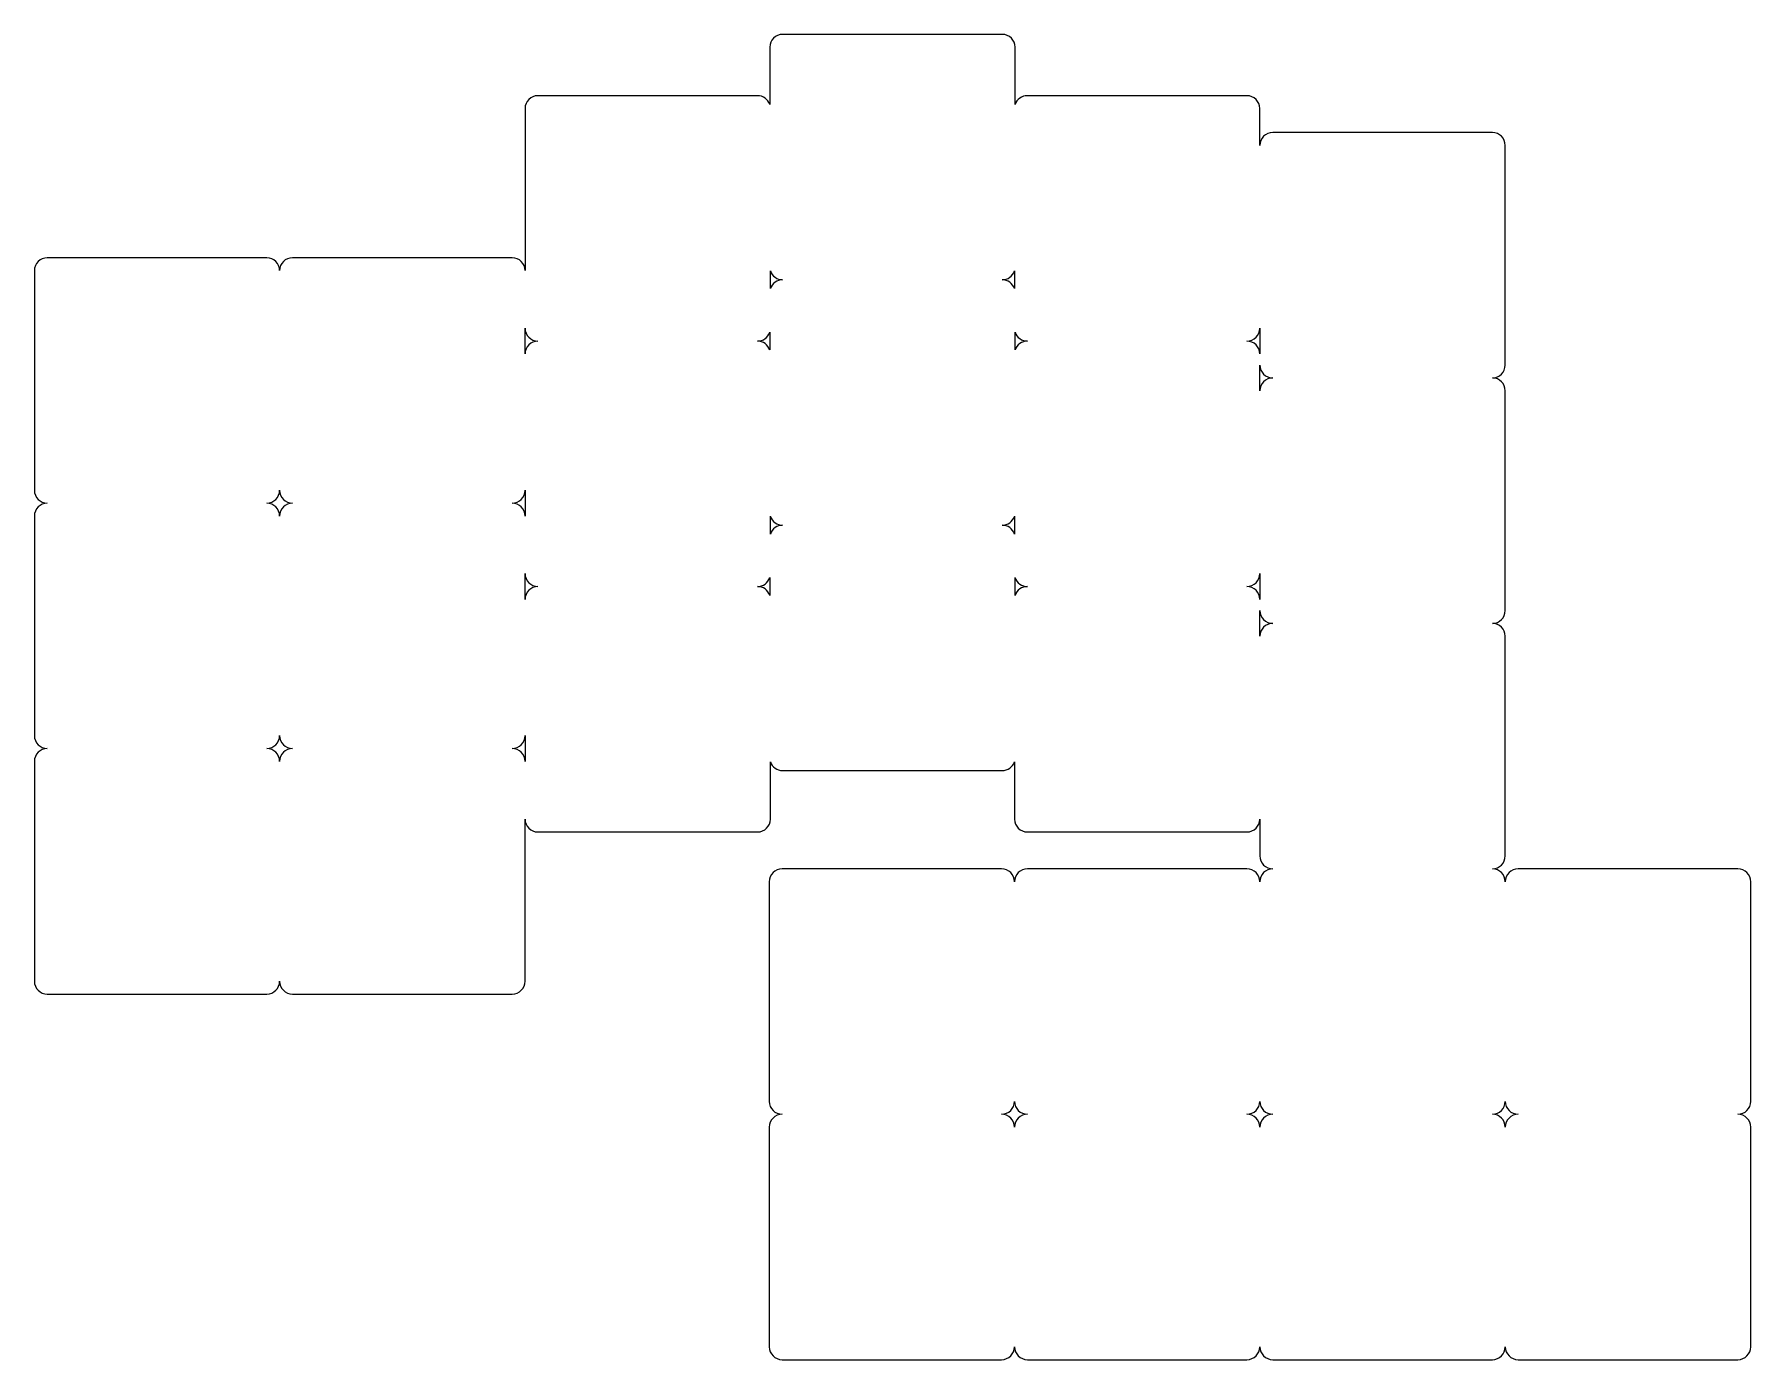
# Model space of a CAD drawing. Header units: millimetres. Extents: x 10 to 143, y -38 to 65.
import ezdxf

# ---------------------------------------------------------------- set-up
doc = ezdxf.new("R2010")
doc.units = ezdxf.units.MM

msp = doc.modelspace()

# ---------------------------------------------------------------- linework, layer by layer
for p, q in [((66.62, 63.96), (66.62, 59.51)), ((84.67, 64.96), (67.62, 64.96)), ((85.67, 59.51), (85.67, 63.96)), ((65.67, 60.2), (48.62, 60.2)), ((103.67, 60.2), (86.62, 60.2)), ((47.62, 59.2), (47.62, 46.62)), ((104.67, 56.34), (104.67, 59.2)), ((122.72, 57.34), (105.67, 57.34)), ((123.72, 39.29), (123.72, 56.34)), ((27.57, 47.62), (10.53, 47.62)), ((46.62, 47.62), (29.57, 47.62)), ((9.53, 46.62), (9.53, 29.57)), ((66.67, 45.22), (66.67, 46.6)), ((85.62, 46.6), (85.62, 45.22)), ((47.62, 40.15), (47.62, 42.15)), ((66.62, 41.84), (66.62, 40.46)), ((85.67, 40.46), (85.67, 41.84)), ((104.67, 42.15), (104.67, 40.15)), ((104.67, 37.29), (104.67, 39.29)), ((123.72, 20.24), (123.72, 37.29)), ((47.62, 29.57), (47.62, 27.57)), ((9.53, 27.57), (9.53, 10.53)), ((66.67, 26.17), (66.67, 27.55)), ((85.62, 27.55), (85.62, 26.17)), ((47.62, 21.1), (47.62, 23.1)), ((66.62, 22.79), (66.62, 21.41)), ((85.67, 21.41), (85.67, 22.79)), ((104.67, 23.1), (104.67, 21.1)), ((104.67, 18.24), (104.67, 20.24)), ((123.72, 1.19), (123.72, 18.24)), ((47.62, 10.53), (47.62, 8.53)), ((9.53, 8.53), (9.53, -8.53)), ((66.67, 4.05), (66.67, 8.5)), ((85.62, 8.5), (85.62, 4.05)), ((67.62, 7.81), (84.67, 7.81)), ((47.62, -8.53), (47.62, 4.05)), ((104.67, 4.05), (104.67, 1.19)), ((48.62, 3.05), (65.67, 3.05)), ((86.62, 3.05), (103.67, 3.05)), ((84.62, 0.19), (67.58, 0.19)), ((103.67, 0.19), (86.62, 0.19)), ((141.78, 0.19), (124.72, 0.19)), ((66.58, -0.81), (66.58, -17.86)), ((142.78, -17.86), (142.78, -0.81)), ((10.53, -9.53), (27.57, -9.53)), ((29.57, -9.53), (46.62, -9.53)), ((66.58, -19.86), (66.58, -36.91)), ((142.78, -36.91), (142.78, -19.86)), ((67.58, -37.91), (84.62, -37.91)), ((86.62, -37.91), (103.67, -37.91)), ((105.67, -37.91), (122.72, -37.91)), ((124.72, -37.91), (141.78, -37.91))]:
    msp.add_line(p, q)
for centre, start, end in [((67.62, 63.96), 90, 180), ((84.67, 63.96), 0, 90), ((48.62, 59.2), 90, 180), ((65.67, 59.2), 18.1949, 90), ((86.62, 59.2), 90, 161.8051), ((103.67, 59.2), 0, 90), ((105.67, 56.34), 90, 180), ((122.72, 56.34), 0, 90), ((10.53, 46.62), 90, 180), ((27.57, 46.62), 0, 90), ((29.57, 46.62), 90, 180), ((46.62, 46.62), 0, 90), ((67.62, 46.91), 198.1949, 270), ((67.62, 44.91), 90, 161.8051), ((84.67, 46.91), 270, 341.8051), ((84.67, 44.91), 18.1949, 90), ((48.62, 42.15), 180, 270), ((65.67, 42.15), 270, 341.8051), ((86.62, 42.15), 198.1949, 270), ((103.67, 42.15), 270, 360), ((48.62, 40.15), 90, 180), ((65.67, 40.15), 18.1949, 90), ((86.62, 40.15), 90, 161.8051), ((103.67, 40.15), 0, 90), ((105.67, 39.29), 180, 270), ((122.72, 39.29), 270, 360), ((105.67, 37.29), 90, 180), ((122.72, 37.29), 0, 90), ((10.53, 29.57), 180, 270), ((27.57, 29.57), 270, 360), ((29.57, 29.57), 180, 270), ((46.62, 29.57), 270, 360), ((10.53, 27.57), 90, 180), ((27.57, 27.57), 0, 90), ((29.57, 27.57), 90, 180), ((46.62, 27.57), 0, 90), ((67.62, 27.86), 198.1949, 270), ((67.62, 25.86), 90, 161.8051), ((84.67, 27.86), 270, 341.8051), ((84.67, 25.86), 18.1949, 90), ((48.62, 23.1), 180, 270), ((65.67, 23.1), 270, 341.8051), ((86.62, 23.1), 198.1949, 270), ((103.67, 23.1), 270, 360), ((48.62, 21.1), 90, 180), ((65.67, 21.1), 18.1949, 90), ((86.62, 21.1), 90, 161.8051), ((103.67, 21.1), 0, 90), ((105.67, 20.24), 180, 270), ((122.72, 20.24), 270, 360), ((105.67, 18.24), 90, 180), ((122.72, 18.24), 0, 90), ((10.53, 10.53), 180, 270), ((10.53, 8.53), 90, 180), ((27.57, 10.53), 270, 360), ((27.57, 8.53), 0, 90), ((29.57, 10.53), 180, 270), ((29.57, 8.53), 90, 180), ((46.62, 10.53), 270, 360), ((46.62, 8.53), 0, 90), ((67.62, 8.81), 198.1949, 270), ((84.67, 8.81), 270, 341.8051), ((48.62, 4.05), 180, 270), ((65.67, 4.05), 270, 360), ((86.62, 4.05), 180, 270), ((103.67, 4.05), 270, 360), ((67.58, -0.81), 90, 180), ((84.62, -0.81), 0, 90), ((86.62, -0.81), 90, 180), ((103.67, -0.81), 0, 90), ((105.67, 1.19), 180, 270), ((105.67, -0.81), 90, 180), ((122.72, 1.19), 270, 360), ((122.72, -0.81), 0, 90), ((124.72, -0.81), 90, 180), ((141.78, -0.81), 0, 90), ((10.53, -8.53), 180, 270), ((27.57, -8.53), 270, 360), ((29.57, -8.53), 180, 270), ((46.62, -8.53), 270, 360), ((67.58, -17.86), 180, 270), ((84.62, -17.86), 270, 360), ((86.62, -17.86), 180, 270), ((103.67, -17.86), 270, 360), ((105.67, -17.86), 180, 270), ((122.72, -17.86), 270, 360), ((124.72, -17.86), 180, 270), ((141.78, -17.86), 270, 360), ((67.58, -19.86), 90, 180), ((84.62, -19.86), 0, 90), ((86.62, -19.86), 90, 180), ((103.67, -19.86), 0, 90), ((105.67, -19.86), 90, 180), ((122.72, -19.86), 0, 90), ((124.72, -19.86), 90, 180), ((141.78, -19.86), 0, 90), ((67.58, -36.91), 180, 270), ((84.62, -36.91), 270, 360), ((86.62, -36.91), 180, 270), ((103.67, -36.91), 270, 360), ((105.67, -36.91), 180, 270), ((122.72, -36.91), 270, 360), ((124.72, -36.91), 180, 270), ((141.78, -36.91), 270, 360)]:
    msp.add_arc(centre, 1, start, end)

doc.saveas('drawing.dxf')
